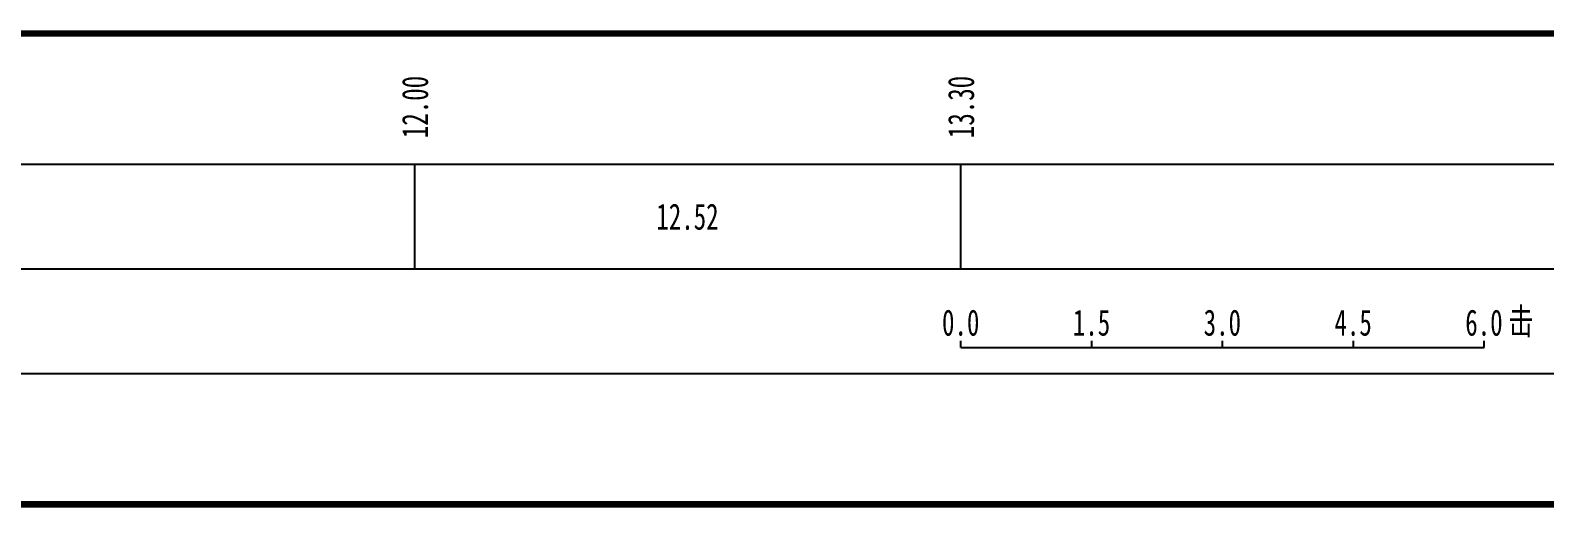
# Model space of a CAD drawing. Header units: millimetres. Extents: x 7577 to 20709, y -191 to 3630.
# Drawn here: x 8935.1 to 9050.9, y 557.1 to 593.6 of the extents above; entities that cross this region are included whole.
import ezdxf

# ---------------------------------------------------------------- set-up
doc = ezdxf.new("R2010")
doc.units = ezdxf.units.MM
doc.layers.add('GiCAD_DongTan', color=7, linetype='Continuous')
doc.layers.add('GiCAD_WXP', color=1, linetype='Continuous')
doc.styles.add('标注栏-动探曲线', font='simfang.ttf', dxfattribs={"width": 0.7, "height": 2})
doc.styles.add('标注栏-孔深', font='simfang.ttf', dxfattribs={"width": 0.7, "height": 2})
doc.styles.add('标注栏-钻孔间距', font='simfang.ttf', dxfattribs={"width": 0.7, "height": 2})

msp = doc.modelspace()

# ---------------------------------------------------------------- linework, layer by layer
at = {"layer": 'GiCAD_DongTan', "color": 4}
for p, q in [((9006.29, 569.38), (9006.29, 569.88)), ((9016.29, 569.38), (9016.29, 569.88)), ((9026.29, 569.38), (9026.29, 569.88)), ((9036.29, 569.38), (9036.29, 569.88)), ((9046.29, 569.38), (9046.29, 569.88)), ((9006.29, 569.38), (9046.29, 569.38))]:
    msp.add_line(p, q, dxfattribs=at)
at = {"layer": 'GiCAD_WXP', "color": 1, "const_width": 0.5}
for points in [[(8821.25, 593.38), (9116.27, 593.38)], [(8821.25, 557.38), (9116.27, 557.38)]]:
    msp.add_lwpolyline(points, dxfattribs=at)
at = {"layer": 'GiCAD_WXP', "color": 1}
for points in [[(8821.25, 583.38), (9116.27, 583.38)], [(8964.55, 575.38), (8964.55, 583.38)], [(9006.29, 575.38), (9006.29, 583.38)], [(8821.25, 575.38), (9116.27, 575.38)], [(8821.25, 567.38), (9116.27, 567.38)]]:
    msp.add_lwpolyline(points, dxfattribs=at)

# ---------------------------------------------------------------- texts
at = {"layer": 'GiCAD_DongTan', "color": 4, "style": '标注栏-动探曲线', "width": 0.7}
for s, p in [('0.0', (9004.84, 570.28)), ('1.5', (9014.84, 570.28)), ('3.0', (9024.84, 570.28)), ('4.5', (9034.84, 570.28)), ('6.0', (9044.84, 570.28)), ('击', (9048.14, 570.38))]:
    msp.add_text(s, height=2, dxfattribs=at).set_placement(p)
at = {"layer": 'GiCAD_WXP', "color": 4, "style": '标注栏-孔深', "width": 0.7}
for s, p in [('12.00', (8965.55, 585.38)), ('13.30', (9007.29, 585.38))]:
    msp.add_text(s, height=2, rotation=90, dxfattribs=at).set_placement(p)
at = {"layer": 'GiCAD_WXP', "color": 4, "style": '标注栏-钻孔间距', "width": 0.7}
msp.add_text('12.52', height=2, dxfattribs=at).set_placement((8983, 578.38))

doc.saveas('drawing.dxf')
